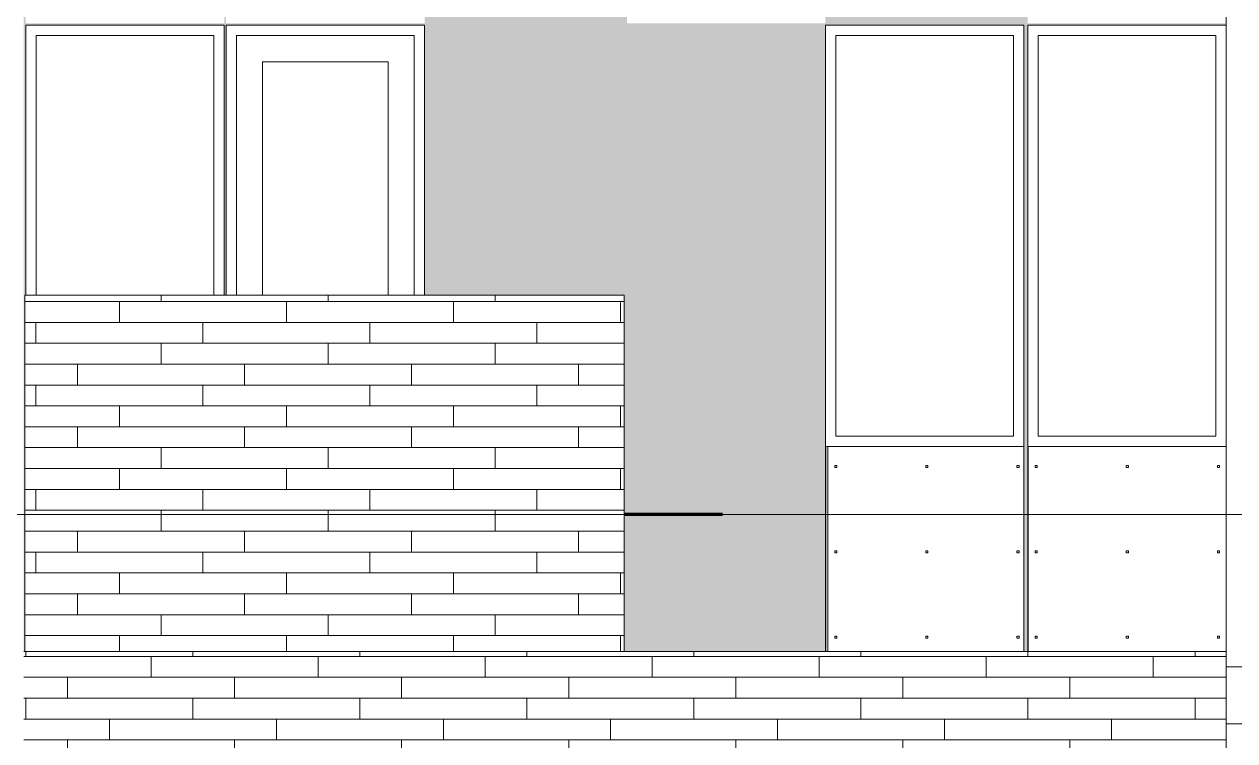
# Model space of a CAD drawing. Header units: inches. Extents: x 1747 to 7606, y -251 to 585.
# Drawn here: x 2253.8 to 2485.8, y 88.6 to 225.9 of the extents above; entities that cross this region are included whole.
import ezdxf

# ---------------------------------------------------------------- set-up
doc = ezdxf.new("R2010")
doc.units = ezdxf.units.IN
doc.header["$MEASUREMENT"] = 0
doc.linetypes.add('Grid Line 1_2_', pattern=[0.875, 0.5, -0.125, 0.125, -0.125])
for name, color, linetype, lineweight in [('0-1', 7, 'Continuous', 5), ('A-AREA', 32, 'Continuous', 70), ('A-FLOR-LEVL-1', 51, 'Grid Line 1_2_', 9), ('A-GENM', 5, 'Continuous', 9), ('A-WALL', 113, 'Continuous', 13), ('A-WALL-PATT-1', 111, 'Continuous', 9)]:
    doc.layers.add(name, color=color, linetype=linetype, lineweight=lineweight)
pattern_1 = [(0, (2256.049, 132.8), (0, 4), []), (90, (2256.049, 132.8), (-8, 8), [4, -28]), (90, (2272.049, 136.8), (-8, 8), [4, -28])]

# ---------------------------------------------------------------- blocks, each defined once
blk = doc.blocks.new('CTR - 2nd Phase_rvt-1-BUILDING ELEVATION - EAST')
at = {"layer": 'A-FLOR-LEVL-1'}
blk.add_line((1856.66, 132), (4168.71, 132), dxfattribs=at)
blk = doc.blocks.new('CTR - 1st Phase - Common Walls_rvt-1-BUILDING ELEVATION - EAST')
at = {"layer": 'A-FLOR-LEVL-1'}
blk.add_line((1856.66, 132), (4168.71, 132), dxfattribs=at)
blk = doc.blocks.new('_THE_ WINDOW _ DOOR - Door - 2nd Floor-1942379-BUILDING ELEVATION - EAST')
at = {"layer": 'A-GENM'}
for p, q in [((2292.51, 225.75), (2292.51, 174)), ((2330.54, 225.75), (2292.51, 225.75)), ((2330.54, 174), (2330.54, 225.75)), ((2294.51, 223.75), (2328.54, 223.75)), ((2294.51, 174), (2294.51, 223.75)), ((2328.54, 223.75), (2328.54, 174)), ((2299.51, 218.75), (2323.54, 218.75)), ((2299.51, 174), (2299.51, 218.75)), ((2323.54, 218.75), (2323.54, 174))]:
    blk.add_line(p, q, dxfattribs=at)
blk = doc.blocks.new('_THE_ WINDOW _ DOOR - Window - 2nd _ 3rd Floors-1942375-BUILDING ELEVATION - EAST')
at = {"layer": 'A-GENM'}
h = blk.add_hatch(dxfattribs=at)
h.set_pattern_fill('FP_9', color=256, style=0, pattern_type=2)
h.set_pattern_definition([(0, (2409.08, 283.55), (-38.4, 120.38), [0.392, -38.007]), (0, (2409.08, 283.95), (-38.4, 120.38), [0.392, -38.007]), (0, (2409.08, 299.91), (-38.4, 120.38), [0.392, -38.007]), (0, (2409.08, 300.3), (-38.4, 120.38), [0.392, -38.007]), (0, (2409.08, 316.27), (-38.4, 120.38), [0.392, -38.007]), (0, (2409.08, 316.66), (-38.4, 120.38), [0.392, -38.007]), (0, (2409.08, 332.62), (-38.4, 120.38), [0.392, -38.007]), (0, (2409.08, 333.02), (-38.4, 120.38), [0.392, -38.007]), (0, (2409.08, 348.98), (-38.4, 120.38), [0.392, -38.007]), (0, (2409.08, 349.38), (-38.4, 120.38), [0.392, -38.007]), (0, (2409.08, 365.34), (-38.4, 120.38), [0.392, -38.007]), (0, (2409.08, 365.73), (-38.4, 120.375), [0.392, -38.007]), (0, (2409.08, 381.7), (-38.4, 120.375), [0.392, -38.007]), (0, (2409.08, 382.09), (-38.4, 120.375), [0.392, -38.007]), (0, (2409.08, 398.05), (-38.4, 120.375), [0.392, -38.007]), (0, (2409.08, 398.45), (-38.4, 120.375), [0.392, -38.007]), (0, (2426.53, 283.55), (-38.4, 120.38), [0.392, -38.007]), (0, (2426.53, 283.95), (-38.4, 120.38), [0.392, -38.007]), (0, (2426.53, 299.91), (-38.4, 120.38), [0.392, -38.007]), (0, (2426.53, 300.3), (-38.4, 120.38), [0.392, -38.007]), (0, (2426.53, 316.27), (-38.4, 120.38), [0.392, -38.007]), (0, (2426.53, 316.66), (-38.4, 120.38), [0.392, -38.007]), (0, (2426.53, 332.62), (-38.4, 120.38), [0.392, -38.007]), (0, (2426.53, 333.02), (-38.4, 120.38), [0.392, -38.007]), (0, (2426.53, 348.98), (-38.4, 120.38), [0.392, -38.007]), (0, (2426.53, 349.38), (-38.4, 120.38), [0.392, -38.007]), (0, (2426.53, 365.34), (-38.4, 120.375), [0.392, -38.007]), (0, (2426.53, 365.73), (-38.4, 120.375), [0.392, -38.007]), (0, (2426.53, 381.7), (-38.4, 120.375), [0.392, -38.007]), (0, (2426.53, 382.09), (-38.4, 120.375), [0.392, -38.007]), (0, (2426.53, 398.05), (-38.4, 120.375), [0.392, -38.007]), (0, (2426.53, 398.45), (-38.4, 120.375), [0.392, -38.007]), (0, (2443.98, 283.55), (-38.4, 120.38), [0.392, -38.007]), (0, (2443.98, 283.95), (-38.4, 120.38), [0.392, -38.007]), (0, (2443.98, 299.91), (-38.4, 120.38), [0.392, -38.007]), (0, (2443.98, 300.3), (-38.4, 120.38), [0.392, -38.007]), (0, (2443.98, 316.27), (-38.4, 120.38), [0.392, -38.007]), (0, (2443.98, 316.66), (-38.4, 120.38), [0.392, -38.007]), (0, (2443.98, 332.62), (-38.4, 120.38), [0.392, -38.007]), (0, (2443.98, 333.02), (-38.4, 120.38), [0.392, -38.007]), (0, (2443.98, 348.98), (-38.4, 120.38), [0.392, -38.007]), (0, (2443.98, 349.38), (-38.4, 120.38), [0.392, -38.007]), (0, (2443.98, 365.34), (-38.4, 120.375), [0.392, -38.007]), (0, (2443.98, 365.73), (-38.4, 120.375), [0.392, -38.007]), (0, (2443.98, 381.7), (-38.4, 120.375), [0.392, -38.007]), (0, (2443.98, 382.09), (-38.4, 120.375), [0.392, -38.007]), (0, (2443.98, 398.05), (-38.4, 120.375), [0.392, -38.007]), (0, (2443.98, 398.45), (-38.4, 120.375), [0.392, -38.007]), (90, (2407.336, 281), (-38.4, 2e-15), [120, -0.375]), (90, (2407.71, 281), (-38.4, 2e-15), [120, -0.375]), (90, (2409.077, 283.554), (-38.4, 2e-15), [0.392, -119.982]), (90, (2409.077, 299.91), (-38.4, 2e-15), [0.392, -119.982]), (90, (2409.077, 316.268), (-38.4, 2e-15), [0.392, -119.982]), (90, (2409.077, 332.625), (-38.4, 2e-15), [0.392, -119.982]), (90, (2409.077, 348.982), (-38.4, 2e-15), [0.392, -119.982]), (90, (2409.077, 365.34), (-38.4, 2e-15), [0.392, -119.982]), (90, (2409.077, 381.697), (-38.4, 2e-15), [0.393, -119.983]), (90, (2409.077, 398.054), (-38.4, 2e-15), [0.392, -119.982]), (90, (2409.47, 283.554), (-38.4, 2e-15), [0.392, -119.982]), (90, (2409.47, 299.91), (-38.4, 2e-15), [0.392, -119.982]), (90, (2409.47, 316.268), (-38.4, 2e-15), [0.392, -119.982]), (90, (2409.47, 332.625), (-38.4, 2e-15), [0.392, -119.982]), (90, (2409.47, 348.982), (-38.4, 2e-15), [0.392, -119.982]), (90, (2409.47, 365.34), (-38.4, 2e-15), [0.392, -119.982]), (90, (2409.47, 381.697), (-38.4, 2e-15), [0.393, -119.983]), (90, (2409.47, 398.054), (-38.4, 2e-15), [0.392, -119.982]), (90, (2426.527, 283.554), (-38.4, 2e-15), [0.392, -119.982]), (90, (2426.527, 299.91), (-38.4, 2e-15), [0.392, -119.982]), (90, (2426.527, 316.268), (-38.4, 2e-15), [0.392, -119.982]), (90, (2426.527, 332.625), (-38.4, 2e-15), [0.392, -119.982]), (90, (2426.527, 348.982), (-38.4, 2e-15), [0.392, -119.982]), (90, (2426.527, 365.34), (-38.4, 2e-15), [0.392, -119.982]), (90, (2426.527, 381.697), (-38.4, 2e-15), [0.393, -119.983]), (90, (2426.527, 398.054), (-38.4, 2e-15), [0.392, -119.982]), (90, (2426.92, 283.554), (-38.4, 2e-15), [0.392, -119.982]), (90, (2426.92, 299.91), (-38.4, 2e-15), [0.392, -119.982]), (90, (2426.92, 316.268), (-38.4, 2e-15), [0.392, -119.982]), (90, (2426.92, 332.625), (-38.4, 2e-15), [0.392, -119.982]), (90, (2426.92, 348.982), (-38.4, 2e-15), [0.392, -119.982]), (90, (2426.92, 365.34), (-38.4, 2e-15), [0.392, -119.982]), (90, (2426.92, 381.697), (-38.4, 2e-15), [0.393, -119.983]), (90, (2426.92, 398.054), (-38.4, 2e-15), [0.392, -119.982]), (90, (2443.977, 283.554), (-38.4, 2e-15), [0.392, -119.982]), (90, (2443.977, 299.91), (-38.4, 2e-15), [0.392, -119.982]), (90, (2443.977, 316.268), (-38.4, 2e-15), [0.392, -119.982]), (90, (2443.977, 332.625), (-38.4, 2e-15), [0.392, -119.982]), (90, (2443.977, 348.982), (-38.4, 2e-15), [0.392, -119.982]), (90, (2443.977, 365.34), (-38.4, 2e-15), [0.392, -119.982]), (90, (2443.977, 381.697), (-38.4, 2e-15), [0.393, -119.983]), (90, (2443.977, 398.054), (-38.4, 2e-15), [0.392, -119.982]), (90, (2444.37, 283.554), (-38.4, 2e-15), [0.392, -119.982]), (90, (2444.37, 299.91), (-38.4, 2e-15), [0.392, -119.982]), (90, (2444.37, 316.268), (-38.4, 2e-15), [0.392, -119.982]), (90, (2444.37, 332.625), (-38.4, 2e-15), [0.392, -119.982]), (90, (2444.37, 348.982), (-38.4, 2e-15), [0.392, -119.982]), (90, (2444.37, 365.34), (-38.4, 2e-15), [0.392, -119.982]), (90, (2444.37, 381.697), (-38.4, 2e-15), [0.393, -119.983]), (90, (2444.37, 398.054), (-38.4, 2e-15), [0.392, -119.982]), (180, (2445.74, 280.62), (-38.4, 120.38), [38.025, -0.375]), (180, (2445.74, 281), (-38.4, 120.38), [38.025, -0.375])])
h.paths.add_polyline_path([(2407.34, 226.12), (2407.34, 265.37), (2369.31, 265.37), (2369.31, 226.12), (2405.34, 226.12)], flags=0)
for p, q in [((2407.34, 346.12), (2369.31, 346.12)), ((2369.31, 346.12), (2369.31, 265.37)), ((2407.34, 265.37), (2407.34, 346.12)), ((2371.31, 267.37), (2371.31, 344.12)), ((2371.31, 344.12), (2405.34, 344.12)), ((2405.34, 344.12), (2405.34, 267.37)), ((2405.34, 267.37), (2371.31, 267.37)), ((2369.31, 265.37), (2369.31, 226.12)), ((2369.31, 265.37), (2407.34, 265.37)), ((2407.34, 226.12), (2407.34, 265.37)), ((2369.31, 226.12), (2407.34, 226.12))]:
    blk.add_line(p, q, dxfattribs=at)
blk = doc.blocks.new('_THE_ WINDOW _ DOOR - Window - 2nd _ 3rd Floors-V8-BUILDING ELEVATION - EAST')
at = {"layer": 'A-GENM'}
for p, q in [((2292.14, 225.75), (2254.11, 225.75)), ((2254.11, 225.75), (2254.11, 174)), ((2292.14, 174), (2292.14, 225.75)), ((2256.11, 174), (2256.11, 223.75)), ((2256.11, 223.75), (2290.14, 223.75)), ((2290.14, 223.75), (2290.14, 174))]:
    blk.add_line(p, q, dxfattribs=at)
blk = doc.blocks.new('_THE_ WINDOW _ DOOR - Window - 2nd _ 3rd Floors-V7-BUILDING ELEVATION - EAST')
at = {"layer": 'A-GENM'}
h = blk.add_hatch(dxfattribs=at)
h.set_pattern_fill('FP_29', color=256, style=0, pattern_type=2)
h.set_pattern_definition([(0, (2485.88, 283.55), (-38.4, 120.38), [0.392, -38.007]), (0, (2485.88, 283.95), (-38.4, 120.38), [0.392, -38.007]), (0, (2485.88, 299.91), (-38.4, 120.38), [0.392, -38.007]), (0, (2485.88, 300.3), (-38.4, 120.38), [0.392, -38.007]), (0, (2485.88, 316.27), (-38.4, 120.38), [0.392, -38.007]), (0, (2485.88, 316.66), (-38.4, 120.38), [0.392, -38.007]), (0, (2485.88, 332.62), (-38.4, 120.38), [0.392, -38.007]), (0, (2485.88, 333.02), (-38.4, 120.38), [0.392, -38.007]), (0, (2485.88, 348.98), (-38.4, 120.38), [0.392, -38.007]), (0, (2485.88, 349.38), (-38.4, 120.38), [0.392, -38.007]), (0, (2485.88, 365.34), (-38.4, 120.38), [0.392, -38.007]), (0, (2485.88, 365.73), (-38.4, 120.375), [0.392, -38.007]), (0, (2485.88, 381.7), (-38.4, 120.375), [0.392, -38.007]), (0, (2485.88, 382.09), (-38.4, 120.375), [0.392, -38.007]), (0, (2485.88, 398.05), (-38.4, 120.375), [0.392, -38.007]), (0, (2485.88, 398.45), (-38.4, 120.375), [0.392, -38.007]), (0, (2503.33, 283.55), (-38.4, 120.38), [0.392, -38.007]), (0, (2503.33, 283.95), (-38.4, 120.38), [0.392, -38.007]), (0, (2503.33, 299.91), (-38.4, 120.38), [0.392, -38.007]), (0, (2503.33, 300.3), (-38.4, 120.38), [0.392, -38.007]), (0, (2503.33, 316.27), (-38.4, 120.38), [0.392, -38.007]), (0, (2503.33, 316.66), (-38.4, 120.38), [0.392, -38.007]), (0, (2503.33, 332.62), (-38.4, 120.38), [0.392, -38.007]), (0, (2503.33, 333.02), (-38.4, 120.38), [0.392, -38.007]), (0, (2503.33, 348.98), (-38.4, 120.38), [0.392, -38.007]), (0, (2503.33, 349.38), (-38.4, 120.38), [0.392, -38.007]), (0, (2503.33, 365.34), (-38.4, 120.375), [0.392, -38.007]), (0, (2503.33, 365.73), (-38.4, 120.375), [0.392, -38.007]), (0, (2503.33, 381.7), (-38.4, 120.375), [0.392, -38.007]), (0, (2503.33, 382.09), (-38.4, 120.375), [0.392, -38.007]), (0, (2503.33, 398.05), (-38.4, 120.375), [0.392, -38.007]), (0, (2503.33, 398.45), (-38.4, 120.375), [0.392, -38.007]), (0, (2520.78, 283.55), (-38.4, 120.38), [0.392, -38.007]), (0, (2520.78, 283.95), (-38.4, 120.38), [0.392, -38.007]), (0, (2520.78, 299.91), (-38.4, 120.38), [0.392, -38.007]), (0, (2520.78, 300.3), (-38.4, 120.38), [0.392, -38.007]), (0, (2520.78, 316.27), (-38.4, 120.38), [0.392, -38.007]), (0, (2520.78, 316.66), (-38.4, 120.38), [0.392, -38.007]), (0, (2520.78, 332.62), (-38.4, 120.38), [0.392, -38.007]), (0, (2520.78, 333.02), (-38.4, 120.38), [0.392, -38.007]), (0, (2520.78, 348.98), (-38.4, 120.38), [0.392, -38.007]), (0, (2520.78, 349.38), (-38.4, 120.38), [0.392, -38.007]), (0, (2520.78, 365.34), (-38.4, 120.375), [0.392, -38.007]), (0, (2520.78, 365.73), (-38.4, 120.375), [0.392, -38.007]), (0, (2520.78, 381.7), (-38.4, 120.375), [0.392, -38.007]), (0, (2520.78, 382.09), (-38.4, 120.375), [0.392, -38.007]), (0, (2520.78, 398.05), (-38.4, 120.375), [0.392, -38.007]), (0, (2520.78, 398.45), (-38.4, 120.375), [0.392, -38.007]), (90, (2484.136, 281), (-38.4, 2e-15), [120, -0.375]), (90, (2484.51, 281), (-38.4, 2e-15), [120, -0.375]), (90, (2485.877, 283.554), (-38.4, 2e-15), [0.392, -119.982]), (90, (2485.877, 299.91), (-38.4, 2e-15), [0.392, -119.982]), (90, (2485.877, 316.268), (-38.4, 2e-15), [0.392, -119.982]), (90, (2485.877, 332.625), (-38.4, 2e-15), [0.392, -119.982]), (90, (2485.877, 348.982), (-38.4, 2e-15), [0.392, -119.982]), (90, (2485.877, 365.34), (-38.4, 2e-15), [0.392, -119.982]), (90, (2485.877, 381.697), (-38.4, 2e-15), [0.393, -119.983]), (90, (2485.877, 398.054), (-38.4, 2e-15), [0.392, -119.982]), (90, (2486.27, 283.554), (-38.4, 2e-15), [0.392, -119.982]), (90, (2486.27, 299.91), (-38.4, 2e-15), [0.392, -119.982]), (90, (2486.27, 316.268), (-38.4, 2e-15), [0.392, -119.982]), (90, (2486.27, 332.625), (-38.4, 2e-15), [0.392, -119.982]), (90, (2486.27, 348.982), (-38.4, 2e-15), [0.392, -119.982]), (90, (2486.27, 365.34), (-38.4, 2e-15), [0.392, -119.982]), (90, (2486.27, 381.697), (-38.4, 2e-15), [0.393, -119.983]), (90, (2486.27, 398.054), (-38.4, 2e-15), [0.392, -119.982]), (90, (2503.327, 283.554), (-38.4, 2e-15), [0.392, -119.982]), (90, (2503.327, 299.91), (-38.4, 2e-15), [0.392, -119.982]), (90, (2503.327, 316.268), (-38.4, 2e-15), [0.392, -119.982]), (90, (2503.327, 332.625), (-38.4, 2e-15), [0.392, -119.982]), (90, (2503.327, 348.982), (-38.4, 2e-15), [0.392, -119.982]), (90, (2503.327, 365.34), (-38.4, 2e-15), [0.392, -119.982]), (90, (2503.327, 381.697), (-38.4, 2e-15), [0.393, -119.983]), (90, (2503.327, 398.054), (-38.4, 2e-15), [0.392, -119.982]), (90, (2503.72, 283.554), (-38.4, 2e-15), [0.392, -119.982]), (90, (2503.72, 299.91), (-38.4, 2e-15), [0.392, -119.982]), (90, (2503.72, 316.268), (-38.4, 2e-15), [0.392, -119.982]), (90, (2503.72, 332.625), (-38.4, 2e-15), [0.392, -119.982]), (90, (2503.72, 348.982), (-38.4, 2e-15), [0.392, -119.982]), (90, (2503.72, 365.34), (-38.4, 2e-15), [0.392, -119.982]), (90, (2503.72, 381.697), (-38.4, 2e-15), [0.393, -119.983]), (90, (2503.72, 398.054), (-38.4, 2e-15), [0.392, -119.982]), (90, (2520.777, 283.554), (-38.4, 2e-15), [0.392, -119.982]), (90, (2520.777, 299.91), (-38.4, 2e-15), [0.392, -119.982]), (90, (2520.777, 316.268), (-38.4, 2e-15), [0.392, -119.982]), (90, (2520.777, 332.625), (-38.4, 2e-15), [0.392, -119.982]), (90, (2520.777, 348.982), (-38.4, 2e-15), [0.392, -119.982]), (90, (2520.777, 365.34), (-38.4, 2e-15), [0.392, -119.982]), (90, (2520.777, 381.697), (-38.4, 2e-15), [0.393, -119.983]), (90, (2520.777, 398.054), (-38.4, 2e-15), [0.392, -119.982]), (90, (2521.17, 283.554), (-38.4, 2e-15), [0.392, -119.982]), (90, (2521.17, 299.91), (-38.4, 2e-15), [0.392, -119.982]), (90, (2521.17, 316.268), (-38.4, 2e-15), [0.392, -119.982]), (90, (2521.17, 332.625), (-38.4, 2e-15), [0.392, -119.982]), (90, (2521.17, 348.982), (-38.4, 2e-15), [0.392, -119.982]), (90, (2521.17, 365.34), (-38.4, 2e-15), [0.392, -119.982]), (90, (2521.17, 381.697), (-38.4, 2e-15), [0.393, -119.983]), (90, (2521.17, 398.054), (-38.4, 2e-15), [0.392, -119.982]), (180, (2522.54, 280.62), (-38.4, 120.38), [38.025, -0.375]), (180, (2522.54, 281), (-38.4, 120.38), [38.025, -0.375])])
h.paths.add_polyline_path([(2483.02, 226.12), (2484.14, 226.12), (2484.14, 265.37), (2446.11, 265.37), (2446.11, 226.12), (2482.14, 226.12)], flags=0)
for p, q in [((2484.14, 346.12), (2446.11, 346.12)), ((2446.11, 346.12), (2446.11, 265.37)), ((2448.11, 267.37), (2448.11, 344.12)), ((2448.11, 344.12), (2482.14, 344.12)), ((2482.14, 344.12), (2482.14, 267.37)), ((2482.14, 267.37), (2448.11, 267.37)), ((2446.11, 265.37), (2446.11, 226.12)), ((2446.11, 265.37), (2484.14, 265.37)), ((2446.11, 226.12), (2484.14, 226.12))]:
    blk.add_line(p, q, dxfattribs=at)
blk = doc.blocks.new('077123 - Manufactured Gutters and Downspouts - 077123 - Manufactured Gutters and Downspouts-1955134-BUILDING ELEVATION - EAST')
at = {"layer": 'A-GENM'}
for p, q in [((2484.14, 102.78), (2484.14, 353.15)), ((2484.14, 91.91), (2484.14, 102.78)), ((2492.14, 102.78), (2484.14, 102.78)), ((2484.14, 0), (2484.14, 91.91)), ((2492.14, 91.91), (2484.14, 91.91))]:
    blk.add_line(p, q, dxfattribs=at)

msp = doc.modelspace()

# ---------------------------------------------------------------- hatches: boundary and pattern name
at = {"layer": 'A-WALL-PATT-1'}
h = msp.add_hatch(dxfattribs=at)
h.set_pattern_fill('FP_1', color=256, style=0, pattern_type=2)
h.set_pattern_definition([(0, (3868.28, 108.3), (-38.4, 120.375), [0.392, -38.007]), (0, (3868.28, 108.7), (-38.4, 120.375), [0.392, -38.007]), (0, (3868.28, 124.66), (-38.4, 120.375), [0.392, -38.007]), (0, (3868.28, 125.05), (-38.4, 120.375), [0.392, -38.007]), (0, (3868.28, 141.02), (-38.4, 120.375), [0.392, -38.007]), (0, (3868.28, 141.41), (-38.4, 120.375), [0.392, -38.007]), (0, (3868.28, 157.38), (-38.4, 120.375), [0.392, -38.007]), (0, (3868.28, 157.77), (-38.4, 120.375), [0.392, -38.007]), (0, (3868.28, 173.73), (-38.4, 120.375), [0.392, -38.007]), (0, (3868.28, 174.12), (-38.4, 120.375), [0.392, -38.007]), (0, (3868.28, 190.09), (-38.4, 120.375), [0.392, -38.007]), (0, (3868.28, 190.48), (-38.4, 120.375), [0.392, -38.007]), (0, (3868.28, 206.45), (-38.4, 120.375), [0.392, -38.007]), (0, (3868.28, 206.84), (-38.4, 120.375), [0.392, -38.007]), (0, (3868.28, 222.8), (-38.4, 120.375), [0.392, -38.007]), (0, (3868.28, 223.2), (-38.4, 120.375), [0.392, -38.007]), (0, (3885.73, 108.3), (-38.4, 120.375), [0.392, -38.007]), (0, (3885.73, 108.7), (-38.4, 120.375), [0.392, -38.007]), (0, (3885.73, 124.66), (-38.4, 120.375), [0.392, -38.007]), (0, (3885.73, 125.05), (-38.4, 120.375), [0.392, -38.007]), (0, (3885.73, 141.02), (-38.4, 120.375), [0.392, -38.007]), (0, (3885.73, 141.41), (-38.4, 120.375), [0.392, -38.007]), (0, (3885.73, 157.38), (-38.4, 120.375), [0.392, -38.007]), (0, (3885.73, 157.77), (-38.4, 120.375), [0.392, -38.007]), (0, (3885.73, 173.73), (-38.4, 120.375), [0.392, -38.007]), (0, (3885.73, 174.12), (-38.4, 120.375), [0.392, -38.007]), (0, (3885.73, 190.09), (-38.4, 120.375), [0.392, -38.007]), (0, (3885.73, 190.48), (-38.4, 120.375), [0.392, -38.007]), (0, (3885.73, 206.45), (-38.4, 120.375), [0.392, -38.007]), (0, (3885.73, 206.84), (-38.4, 120.375), [0.392, -38.007]), (0, (3885.73, 222.8), (-38.4, 120.375), [0.392, -38.007]), (0, (3885.73, 223.2), (-38.4, 120.375), [0.392, -38.007]), (0, (3903.18, 108.3), (-38.4, 120.375), [0.392, -38.007]), (0, (3903.18, 108.7), (-38.4, 120.375), [0.392, -38.007]), (0, (3903.18, 124.66), (-38.4, 120.375), [0.392, -38.007]), (0, (3903.18, 125.05), (-38.4, 120.375), [0.392, -38.007]), (0, (3903.18, 141.02), (-38.4, 120.375), [0.392, -38.007]), (0, (3903.18, 141.41), (-38.4, 120.375), [0.392, -38.007]), (0, (3903.18, 157.38), (-38.4, 120.375), [0.392, -38.007]), (0, (3903.18, 157.77), (-38.4, 120.375), [0.392, -38.007]), (0, (3903.18, 173.73), (-38.4, 120.375), [0.392, -38.007]), (0, (3903.18, 174.12), (-38.4, 120.375), [0.392, -38.007]), (0, (3903.18, 190.09), (-38.4, 120.375), [0.392, -38.007]), (0, (3903.18, 190.48), (-38.4, 120.375), [0.392, -38.007]), (0, (3903.18, 206.45), (-38.4, 120.375), [0.392, -38.007]), (0, (3903.18, 206.84), (-38.4, 120.375), [0.392, -38.007]), (0, (3903.18, 222.8), (-38.4, 120.375), [0.392, -38.007]), (0, (3903.18, 223.2), (-38.4, 120.375), [0.392, -38.007]), (90, (3866.536, 105.75), (-38.4, 2e-15), [120, -0.375]), (90, (3866.91, 105.75), (-38.4, 2e-15), [120, -0.375]), (90, (3868.277, 108.304), (-38.4, 2e-15), [0.392, -119.982]), (90, (3868.277, 124.66), (-38.4, 2e-15), [0.392, -119.982]), (90, (3868.277, 141.018), (-38.4, 2e-15), [0.392, -119.982]), (90, (3868.277, 157.375), (-38.4, 2e-15), [0.392, -119.982]), (90, (3868.277, 173.732), (-38.4, 2e-15), [0.392, -119.982]), (90, (3868.277, 190.09), (-38.4, 2e-15), [0.392, -119.982]), (90, (3868.277, 206.447), (-38.4, 2e-15), [0.392, -119.982]), (90, (3868.277, 222.804), (-38.4, 2e-15), [0.392, -119.982]), (90, (3868.67, 108.304), (-38.4, 2e-15), [0.392, -119.982]), (90, (3868.67, 124.66), (-38.4, 2e-15), [0.392, -119.982]), (90, (3868.67, 141.018), (-38.4, 2e-15), [0.392, -119.982]), (90, (3868.67, 157.375), (-38.4, 2e-15), [0.392, -119.982]), (90, (3868.67, 173.732), (-38.4, 2e-15), [0.392, -119.982]), (90, (3868.67, 190.09), (-38.4, 2e-15), [0.392, -119.982]), (90, (3868.67, 206.447), (-38.4, 2e-15), [0.392, -119.982]), (90, (3868.67, 222.804), (-38.4, 2e-15), [0.392, -119.982]), (90, (3885.727, 108.304), (-38.4, 2e-15), [0.392, -119.982]), (90, (3885.727, 124.66), (-38.4, 2e-15), [0.392, -119.982]), (90, (3885.727, 141.018), (-38.4, 2e-15), [0.392, -119.982]), (90, (3885.727, 157.375), (-38.4, 2e-15), [0.392, -119.982]), (90, (3885.727, 173.732), (-38.4, 2e-15), [0.392, -119.982]), (90, (3885.727, 190.09), (-38.4, 2e-15), [0.392, -119.982]), (90, (3885.727, 206.447), (-38.4, 2e-15), [0.392, -119.982]), (90, (3885.727, 222.804), (-38.4, 2e-15), [0.392, -119.982]), (90, (3886.12, 108.304), (-38.4, 2e-15), [0.392, -119.982]), (90, (3886.12, 124.66), (-38.4, 2e-15), [0.392, -119.982]), (90, (3886.12, 141.018), (-38.4, 2e-15), [0.392, -119.982]), (90, (3886.12, 157.375), (-38.4, 2e-15), [0.392, -119.982]), (90, (3886.12, 173.732), (-38.4, 2e-15), [0.392, -119.982]), (90, (3886.12, 190.09), (-38.4, 2e-15), [0.392, -119.982]), (90, (3886.12, 206.447), (-38.4, 2e-15), [0.392, -119.982]), (90, (3886.12, 222.804), (-38.4, 2e-15), [0.392, -119.982]), (90, (3903.177, 108.304), (-38.4, 2e-15), [0.392, -119.982]), (90, (3903.177, 124.66), (-38.4, 2e-15), [0.392, -119.982]), (90, (3903.177, 141.018), (-38.4, 2e-15), [0.392, -119.982]), (90, (3903.177, 157.375), (-38.4, 2e-15), [0.392, -119.982]), (90, (3903.177, 173.732), (-38.4, 2e-15), [0.392, -119.982]), (90, (3903.177, 190.09), (-38.4, 2e-15), [0.392, -119.982]), (90, (3903.177, 206.447), (-38.4, 2e-15), [0.392, -119.982]), (90, (3903.177, 222.804), (-38.4, 2e-15), [0.392, -119.982]), (90, (3903.57, 108.304), (-38.4, 2e-15), [0.392, -119.982]), (90, (3903.57, 124.66), (-38.4, 2e-15), [0.392, -119.982]), (90, (3903.57, 141.018), (-38.4, 2e-15), [0.392, -119.982]), (90, (3903.57, 157.375), (-38.4, 2e-15), [0.392, -119.982]), (90, (3903.57, 173.732), (-38.4, 2e-15), [0.392, -119.982]), (90, (3903.57, 190.09), (-38.4, 2e-15), [0.392, -119.982]), (90, (3903.57, 206.447), (-38.4, 2e-15), [0.392, -119.982]), (90, (3903.57, 222.804), (-38.4, 2e-15), [0.392, -119.982]), (180, (3904.94, 105.38), (-38.4, 120.375), [38.025, -0.375]), (180, (3904.94, 105.75), (-38.4, 120.375), [38.025, -0.375])])
h.paths.add_polyline_path([(2076.8, 105.75), (2100.51, 105.75), (2100.51, 225.75), (2138.54, 225.75), (2138.54, 105.75), (2138.91, 105.75), (2138.91, 225.75), (2176.94, 225.75), (2176.94, 105.75), (2245.74, 105.75), (2245.74, 346.5), (2076.8, 346.5), (2076.8, 346.12), (2177.12, 346.12), (2177.12, 226.12), (2076.8, 226.12), (2076.8, 106.42)], flags=0)
h.paths.add_polyline_path([(3542.37, 105.75), (3559.71, 105.75), (3559.71, 225.75), (3597.74, 225.75), (3597.74, 105.75), (3636.51, 105.75), (3636.51, 225.75), (3674.54, 225.75), (3674.54, 105.75), (3713.12, 105.75), (3713.12, 346.5), (3414.11, 346.5), (3414.11, 105.75)], flags=0)
h.paths.add_polyline_path([(3406.11, 105.75), (3406.11, 346.5), (3106.91, 346.5), (3106.91, 346.12), (3136.94, 346.12), (3136.94, 226.12), (3106.91, 226.12), (3106.91, 225.75), (3136.94, 225.75), (3136.94, 105.75), (3137.31, 105.75), (3137.31, 225.75), (3175.34, 225.75), (3175.34, 105.75), (3175.52, 105.75), (3175.52, 174), (3214.11, 174), (3214.11, 225.75), (3252.14, 225.75), (3252.14, 174), (3252.51, 174), (3252.51, 225.75), (3290.54, 225.75), (3290.54, 105.75), (3367.71, 105.75), (3367.71, 225.75), (3405.74, 225.75), (3405.74, 105.75)], flags=0)
h.paths.add_polyline_path([(2253.74, 105.75), (2253.92, 105.75), (2253.92, 174), (2254.11, 174), (2254.11, 225.75), (2292.14, 225.75), (2292.14, 174), (2292.51, 174), (2292.51, 225.75), (2330.54, 225.75), (2330.54, 174), (2368.75, 174), (2368.75, 105.75), (2407.34, 105.75), (2407.34, 225.75), (2445.36, 225.75), (2445.36, 105.75), (2446.11, 105.75), (2446.11, 225.75), (2484.14, 225.75), (2484.14, 226.12), (2446.11, 226.12), (2446.11, 346.12), (2484.14, 346.12), (2484.14, 346.5), (2253.74, 346.5), (2253.74, 105.94)], flags=0)
h.paths.add_polyline_path([(3851.85, 105.75), (3851.85, 226.12), (3751.71, 226.12), (3751.71, 346.12), (3851.85, 346.12), (3851.85, 346.5), (3721.12, 346.5), (3721.12, 105.75), (3790.11, 105.75), (3790.11, 225.75), (3828.14, 225.75), (3828.14, 105.75), (3840.31, 105.75)], flags=0)
h.paths.add_polyline_path([(3078.9, 105.75), (3098.91, 105.75), (3098.91, 346.5), (2799.71, 346.5), (2799.71, 105.75), (2830.11, 105.75), (2830.11, 225.75), (2868.14, 225.75), (2868.14, 105.75), (2868.51, 105.75), (2868.51, 225.75), (2906.54, 225.75), (2906.54, 105.75), (2983.71, 105.75), (2983.71, 225.75), (3021.74, 225.75), (3021.74, 105.75), (3022.11, 105.75), (3022.11, 225.75), (3060.14, 225.75), (3060.14, 105.75)], flags=0)
h.paths.add_polyline_path([(2492.14, 105.75), (2522.72, 105.75), (2522.72, 226.12), (2637.92, 226.12), (2637.92, 105.75), (2676.51, 105.75), (2676.51, 225.75), (2714.54, 225.75), (2714.54, 105.75), (2714.91, 105.75), (2714.91, 225.75), (2752.94, 225.75), (2752.94, 105.75), (2791.71, 105.75), (2791.71, 346.5), (2492.14, 346.5), (2492.14, 106.42)], flags=0)
h.paths.add_polyline_path([(3482.91, 106.12), (3482.91, 346.12), (3520.94, 346.12), (3520.94, 106.12)], flags=0)
h.paths.add_polyline_path([(3137.31, 226.12), (3137.31, 346.12), (3175.34, 346.12), (3175.34, 226.12), (3145.11, 226.12)], flags=0)
h.paths.add_polyline_path([(2369.31, 226.12), (2369.31, 346.12), (2407.34, 346.12), (2407.34, 226.12), (2406.96, 226.12)], flags=0)
h.paths.add_polyline_path([(2714.54, 226.12), (2676.32, 226.12), (2676.32, 306), (2676.51, 306), (2676.51, 346.12), (2714.54, 346.12), (2714.54, 306), (2714.91, 306), (2714.91, 346.12), (2752.94, 346.12), (2752.94, 306), (2791.15, 306), (2791.15, 226.12), (2747.86, 226.12)], flags=0)
h.paths.add_polyline_path([(3482.54, 226.12), (3444.51, 226.12), (3444.51, 346.12), (3482.54, 346.12), (3482.54, 265.37)], flags=0)
h.paths.add_polyline_path([(3098.54, 226.12), (3060.51, 226.12), (3060.51, 346.12), (3098.54, 346.12), (3098.54, 232.6)], flags=0)
h.paths.add_polyline_path([(3211.32, 226.12), (3175.71, 226.12), (3175.71, 346.12), (3213.74, 346.12), (3213.74, 226.12)], flags=0)
h.paths.add_polyline_path([(3597.74, 226.12), (3559.71, 226.12), (3559.71, 346.12), (3597.74, 346.12), (3597.74, 265.37)], flags=0)
h.paths.add_polyline_path([(3214.11, 226.12), (3214.11, 346.12), (3252.14, 346.12), (3252.14, 226.12), (3250.14, 226.12)], flags=0)
h.paths.add_polyline_path([(2868.51, 226.12), (2868.51, 346.12), (2906.54, 346.12), (2906.54, 226.12), (2880.28, 226.12)], flags=0)
h.paths.add_polyline_path([(3369.71, 226.12), (3367.71, 226.12), (3367.71, 346.12), (3405.74, 346.12), (3405.74, 226.12)], flags=0)
h.paths.add_polyline_path([(3712.75, 226.12), (3597.92, 226.12), (3597.92, 306), (3636.51, 306), (3636.51, 346.12), (3674.54, 346.12), (3674.54, 306), (3674.72, 306), (3674.72, 346.12), (3712.75, 346.12), (3712.75, 265.37)], flags=0)
h.paths.add_polyline_path([(2830.11, 226.12), (2830.11, 346.12), (2868.14, 346.12), (2868.14, 226.12)], flags=0)
h.paths.add_polyline_path([(2292.51, 226.12), (2292.51, 346.12), (2330.54, 346.12), (2330.54, 226.12), (2328.54, 226.12)], flags=0)
h.paths.add_polyline_path([(2254.11, 226.12), (2254.11, 346.12), (2292.14, 346.12), (2292.14, 226.12), (2284.39, 226.12)], flags=0)
h.paths.add_polyline_path([(3055.7, 226.12), (2945.12, 226.12), (2945.12, 306), (2983.71, 306), (2983.71, 346.12), (3021.74, 346.12), (3021.74, 306), (3059.95, 306), (3059.95, 226.12)], flags=0)
h = msp.add_hatch(dxfattribs=at)
h.set_pattern_fill('FP_6', color=256, style=0, pattern_type=2)
h.set_pattern_definition(pattern_1)
h.paths.add_polyline_path([(2258.17, 105.75), (2258.17, 174), (2253.92, 174), (2253.92, 105.75)], flags=0)
h = msp.add_hatch(dxfattribs=at)
h.set_pattern_fill('FP_6', color=256, style=0, pattern_type=2)
h.set_pattern_definition(pattern_1)
h.paths.add_polyline_path([(2284.39, 105.75), (2364.5, 105.75), (2364.5, 174), (2258.17, 174), (2258.17, 105.75)], flags=0)
h = msp.add_hatch(dxfattribs=at)
h.set_pattern_fill('FP_6', color=256, style=0, pattern_type=2)
h.set_pattern_definition(pattern_1)
h.paths.add_polyline_path([(2368.75, 105.75), (2368.75, 174), (2364.5, 174), (2364.5, 105.75)], flags=0)
h = msp.add_hatch(dxfattribs=at)
h.set_pattern_fill('FP_24', color=256, style=0, pattern_type=2)
h.set_pattern_definition([(0, (2102.136, 0.8), (0, 4), []), (90, (2102.136, 0.8), (-8, 8), [4, -28]), (90, (2118.136, 4.8), (-8, 8), [4, -28])])
h.paths.add_polyline_path([(2483.02, 0), (2484.14, 0), (2484.14, 105.75), (2253.74, 105.75), (2253.74, 36), (2256.42, 36), (2256.42, 1), (2273, 1), (2273, 85.38), (2311.02, 85.38), (2311.05, 35.75), (2311.17, 35.58), (2311.25, 35.33), (2311.27, 35.16), (2311.25, 10.94), (2311.09, 10.62), (2311.02, 10.46), (2311.03, 1), (2311.27, 1), (2311.27, 0), (2477.25, 0)], flags=0)
h.paths.add_polyline_path([(2518.41, 0), (2518.41, 105.75), (2492.14, 105.75), (2492.14, 0), (2495.26, 0)], flags=0)
h.paths.add_polyline_path([(2313.36, 0.5), (2311.59, 0.5), (2311.59, 85.38), (2349.61, 85.38), (2349.61, 0.5), (2317.5, 0.5)], flags=0)
h.paths.add_polyline_path([(2369, 0.5), (2369, 85.38), (2407.02, 85.38), (2407.02, 0.5)], flags=0)
h.paths.add_polyline_path([(2483.02, 0.5), (2445.8, 0.5), (2445.8, 85.38), (2483.82, 85.38), (2483.82, 0.5)], flags=0)
h.paths.add_polyline_path([(2118.87, 36), (2138.6, 36), (2138.6, 51.14), (2137.35, 50.8), (2138.6, 51.71), (2138.6, 85.38), (2176.62, 85.38), (2176.62, 74.92), (2212.39, 71.26), (2190.56, 65.31), (2176.62, 72.54), (2176.62, 72.48), (2190.31, 65.24), (2176.62, 61.51), (2176.62, 54.92), (2177.92, 49.5), (2177.92, 36), (2245.74, 36), (2245.74, 105.75), (2106.45, 105.75), (2106.45, 36)], flags=0)

# ---------------------------------------------------------------- linework, layer by layer
at = {"layer": 'A-AREA'}
msp.add_line((2387.59, 132), (2368.75, 132), dxfattribs=at)
at = {"layer": 'A-FLOR-LEVL-1'}
msp.add_line((1857.41, 132), (4167.96, 132), dxfattribs=at)
at = {"layer": 'A-WALL'}
for p, q in [((2253.92, 105.75), (2253.92, 174)), ((2368.75, 174), (2253.92, 174)), ((2368.75, 174), (2368.75, 105.75)), ((2407.34, 105.75), (2407.34, 145)), ((2445.36, 145), (2445.36, 105.75)), ((2446.11, 105.75), (2446.11, 145)), ((2253.74, 105.75), (2407.34, 105.75)), ((2445.36, 105.75), (2446.11, 105.75))]:
    msp.add_line(p, q, dxfattribs=at)

# ---------------------------------------------------------------- block references
at = {"layer": '0-1'}
for name in ['CTR - 2nd Phase_rvt-1-BUILDING ELEVATION - EAST', 'CTR - 1st Phase - Common Walls_rvt-1-BUILDING ELEVATION - EAST']:
    msp.add_blockref(name, (0, 0), dxfattribs=at)
at = {"layer": 'A-GENM'}
for name, p in [('077123 - Manufactured Gutters and Downspouts - 077123 - Manufactured Gutters and Downspouts-1955134-BUILDING ELEVATION - EAST', (0, 0)), ('_THE_ WINDOW _ DOOR - Window - 2nd _ 3rd Floors-V8-BUILDING ELEVATION - EAST', (0, 0)), ('_THE_ WINDOW _ DOOR - Door - 2nd Floor-1942379-BUILDING ELEVATION - EAST', (0, 0)), ('_THE_ WINDOW _ DOOR - Window - 2nd _ 3rd Floors-1942375-BUILDING ELEVATION - EAST', (38.03, -120.37)), ('_THE_ WINDOW _ DOOR - Window - 2nd _ 3rd Floors-V7-BUILDING ELEVATION - EAST', (0, -120.37))]:
    msp.add_blockref(name, p, dxfattribs=at)

doc.saveas('drawing.dxf')
